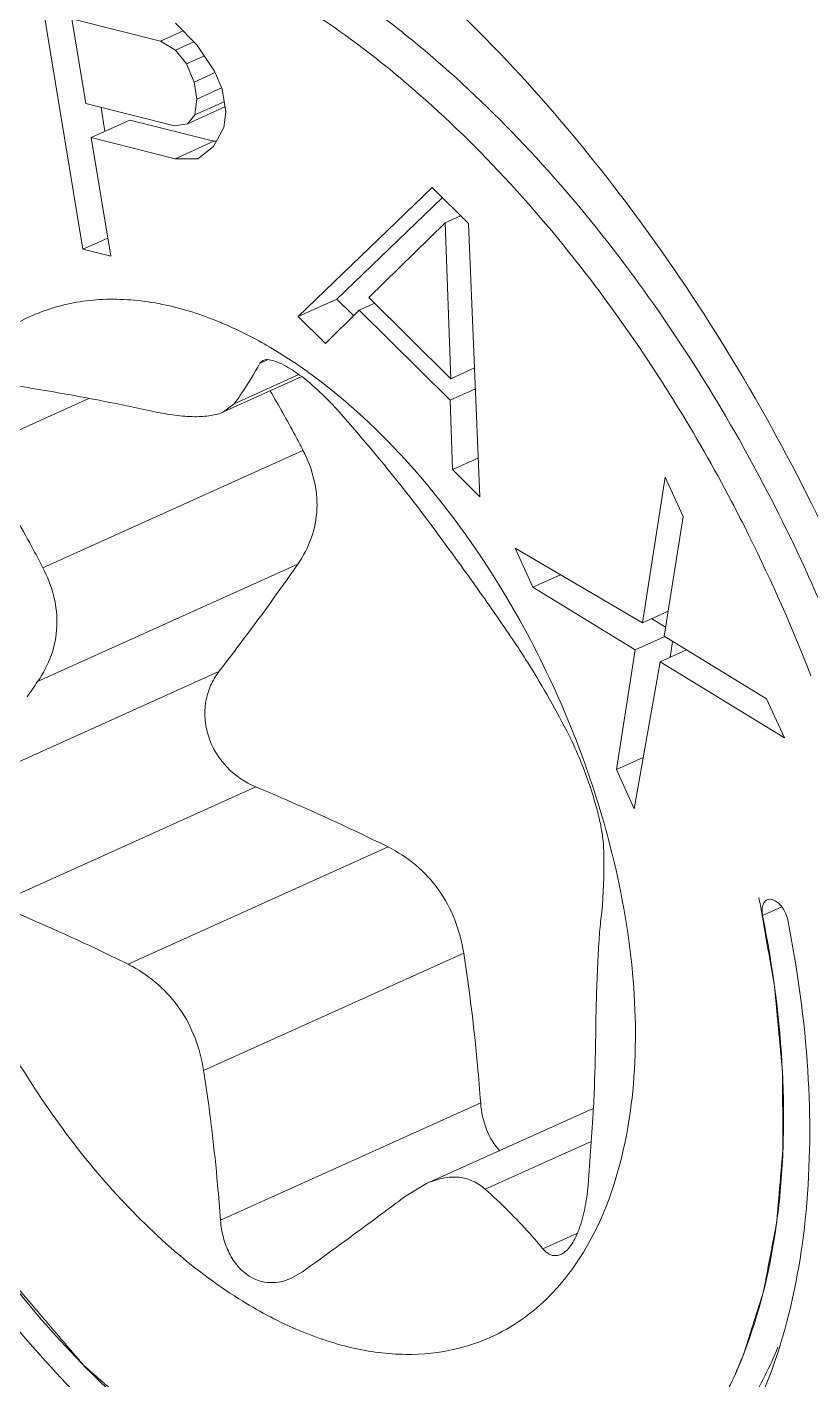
# Model space of a CAD drawing. Header units: millimetres. Extents: x 1177 to 4147, y 93 to 2194.
# Drawn here: x 2562.047 to 2564.155, y 712.89 to 716.526 of the extents above; entities that cross this region are included whole.
import ezdxf

# ---------------------------------------------------------------- set-up
doc = ezdxf.new("R2010")
doc.units = ezdxf.units.MM
doc.header["$LTSCALE"] = 0.1
doc.layers.get('0').update_dxf_attribs({"lineweight": 13})

# ---------------------------------------------------------------- blocks, each defined once
blk = doc.blocks.new('02')
for p, q in [((4429.4116, 614.0237), (4429.2436, 615.0444)), ((4429.2436, 615.0444), (4429.4116, 614.0237)), ((4429.7097, 614.8231), (4429.369, 614.9088)), ((4429.369, 614.9088), (4429.7097, 614.8231)), ((4429.4226, 614.583), (4429.369, 614.9088)), ((4429.369, 614.9088), (4429.4226, 614.583)), ((4429.8495, 614.8087), (4429.7671, 614.8919)), ((4429.7671, 614.8919), (4429.8495, 614.8087)), ((4429.7097, 614.8231), (4429.7965, 614.8622)), ((4429.767, 614.7878), (4429.7097, 614.8231)), ((4429.7097, 614.8231), (4429.767, 614.7878)), ((4429.767, 614.7878), (4429.8383, 614.82)), ((4429.81, 614.7354), (4429.767, 614.7878)), ((4429.767, 614.7878), (4429.81, 614.7354)), ((4429.9176, 614.7083), (4429.8495, 614.8087)), ((4429.8495, 614.8087), (4429.9176, 614.7083)), ((4429.81, 614.7354), (4429.8784, 614.7662)), ((4429.8387, 614.6657), (4429.81, 614.7354)), ((4429.81, 614.7354), (4429.8387, 614.6657)), ((4429.8387, 614.6657), (4429.9202, 614.7025)), ((4429.9463, 614.6387), (4429.9176, 614.7083)), ((4429.9176, 614.7083), (4429.9463, 614.6387)), ((4429.8494, 614.6006), (4429.8387, 614.6657)), ((4429.8387, 614.6657), (4429.8494, 614.6006)), ((4429.8494, 614.6006), (4429.9442, 614.6433)), ((4429.9606, 614.5518), (4429.9463, 614.6387)), ((4429.9463, 614.6387), (4429.9606, 614.5518)), ((4429.7633, 614.4973), (4429.4226, 614.583)), ((4429.4226, 614.583), (4429.7633, 614.4973)), ((4429.8494, 614.6006), (4429.8422, 614.5399)), ((4429.8422, 614.5399), (4429.8494, 614.6006)), ((4429.8422, 614.5399), (4429.9542, 614.5904)), ((4429.4441, 614.4527), (4429.5926, 614.5197)), ((4429.4815, 614.5682), (4429.4966, 614.4764)), ((4429.5926, 614.5197), (4429.9153, 614.4385)), ((4429.8135, 614.5055), (4429.9575, 614.5704)), ((4429.8422, 614.5399), (4429.8135, 614.5055)), ((4429.8135, 614.5055), (4429.8422, 614.5399)), ((4429.9606, 614.5518), (4429.9534, 614.4911)), ((4429.9534, 614.4911), (4429.9606, 614.5518)), ((4429.8135, 614.5055), (4429.7633, 614.4973)), ((4429.7633, 614.4973), (4429.8135, 614.5055)), ((4429.9534, 614.4911), (4429.9139, 614.4178)), ((4429.9139, 614.4178), (4429.9534, 614.4911)), ((4429.7668, 614.3715), (4429.4441, 614.4527)), ((4429.4441, 614.4527), (4429.7668, 614.3715)), ((4429.5191, 613.9967), (4429.4441, 614.4527)), ((4429.4441, 614.4527), (4429.5191, 613.9967)), ((4429.7668, 614.3715), (4429.9153, 614.4385)), ((4429.9139, 614.4178), (4429.8529, 614.3707)), ((4429.8529, 614.3707), (4429.9139, 614.4178)), ((4429.9153, 614.4385), (4429.925, 614.4384)), ((4429.8529, 614.3707), (4429.7668, 614.3715)), ((4429.7668, 614.3715), (4429.8529, 614.3707)), ((4430.7536, 614.2607), (4430.2387, 613.7657)), ((4430.2387, 613.7657), (4430.7536, 614.2607)), ((4430.8932, 614.1223), (4430.7536, 614.2607)), ((4430.7536, 614.2607), (4430.8932, 614.1223)), ((4430.7915, 614.2213), (4430.3872, 613.8327)), ((4430.5108, 613.8382), (4430.8033, 614.1258)), ((4430.5108, 613.8382), (4430.8033, 614.1258)), ((4430.8033, 614.1258), (4430.8626, 614.1526)), ((4430.8033, 614.1258), (4430.8249, 613.5268)), ((4430.8033, 614.1258), (4430.8249, 613.5268)), ((4430.9365, 613.0738), (4430.8932, 614.1223)), ((4430.8932, 614.1223), (4430.9365, 613.0738)), ((4429.4116, 614.0237), (4429.5076, 614.067)), ((4429.5191, 613.9967), (4429.4116, 614.0237)), ((4429.4116, 614.0237), (4429.5191, 613.9967)), ((4430.2387, 613.7657), (4430.3872, 613.8327)), ((4430.3872, 613.8327), (4430.4521, 613.7684)), ((4430.4733, 613.7898), (4430.5327, 613.8165)), ((4430.8249, 613.5268), (4430.5108, 613.8382)), ((4430.8249, 613.5268), (4430.5108, 613.8382)), ((4430.3434, 613.6619), (4430.2387, 613.7657)), ((4430.2387, 613.7657), (4430.3434, 613.6619)), ((4430.4733, 613.7898), (4430.3434, 613.6619)), ((4430.3434, 613.6619), (4430.4733, 613.7898)), ((4430.8223, 613.4438), (4430.4733, 613.7898)), ((4430.4733, 613.7898), (4430.8223, 613.4438)), ((4430.0917, 613.5861), (4430.1192, 613.5985)), ((4430.0917, 613.5861), (4430.1034, 613.5969)), ((4430.2524, 613.5346), (4429.9521, 613.3992)), ((4430.2412, 613.5425), (4429.993, 613.4306)), ((4430.8249, 613.5268), (4430.9161, 613.5679)), ((4430.8223, 613.4438), (4430.9194, 613.4876)), ((4428.9951, 613.253), (4429.4343, 613.451)), ((4429.9521, 613.3992), (4429.993, 613.4306)), ((4430.8318, 613.1776), (4430.8223, 613.4438)), ((4430.8223, 613.4438), (4430.8318, 613.1776)), ((4430.2574, 613.2514), (4429.2582, 612.801)), ((4430.8318, 613.1776), (4430.9304, 613.222)), ((4430.9365, 613.0738), (4430.8318, 613.1776)), ((4430.8318, 613.1776), (4430.9365, 613.0738)), ((4431.6487, 613.1482), (4431.561, 612.5899)), ((4431.561, 612.5899), (4431.6487, 613.1482)), ((4431.7174, 612.9982), (4431.6487, 613.1482)), ((4431.6487, 613.1482), (4431.7174, 612.9982)), ((4431.7174, 612.9982), (4431.6445, 612.538)), ((4431.6445, 612.538), (4431.7174, 612.9982)), ((4431.561, 612.5899), (4431.0718, 612.8758)), ((4431.0718, 612.8758), (4431.561, 612.5899)), ((4431.1405, 612.7258), (4431.0718, 612.8758)), ((4431.0718, 612.8758), (4431.1405, 612.7258)), ((4430.2373, 612.8143), (4429.2381, 612.3638)), ((4431.1405, 612.7258), (4431.2466, 612.7736)), ((4431.534, 612.4859), (4431.1405, 612.7258)), ((4431.1405, 612.7258), (4431.534, 612.4859)), ((4431.561, 612.5899), (4431.6597, 612.6344)), ((4431.596, 612.6056), (4431.6499, 612.5727)), ((4431.534, 612.4859), (4431.6453, 612.5361)), ((4432.038, 612.2981), (4431.6445, 612.538)), ((4431.6445, 612.538), (4432.038, 612.2981)), ((4431.677, 612.5182), (4431.6673, 612.4568)), ((4431.534, 612.4859), (4431.4611, 612.0257)), ((4431.4611, 612.0257), (4431.534, 612.4859)), ((4431.6297, 612.4398), (4431.7308, 612.4854)), ((4428.9354, 611.9518), (4429.9345, 612.4022)), ((4431.6297, 612.4398), (4431.5298, 611.8757)), ((4431.5298, 611.8757), (4431.6297, 612.4398)), ((4432.1067, 612.1481), (4431.6297, 612.4398)), ((4431.6297, 612.4398), (4432.1067, 612.1481)), ((4432.1067, 612.1481), (4432.038, 612.2981)), ((4432.038, 612.2981), (4432.1067, 612.1481)), ((4431.4611, 612.0257), (4431.5646, 612.0724)), ((4431.5298, 611.8757), (4431.4611, 612.0257)), ((4431.4611, 612.0257), (4431.5298, 611.8757)), ((4429.0771, 611.5087), (4430.0762, 611.9591)), ((4430.5844, 611.7286), (4429.5853, 611.2781)), ((4432.0116, 611.5195), (4432.0085, 611.5341)), ((4432.0228, 611.4655), (4432.0966, 611.4988)), ((4430.8746, 611.321), (4429.8754, 610.8706)), ((4429.9407, 610.2957), (4430.9399, 610.7461)), ((4431.3721, 610.7247), (4430.7322, 610.4362)), ((4431.3647, 610.5982), (4430.9573, 610.4145)), ((4430.7322, 610.4362), (4430.6471, 610.3849)), ((4431.179, 610.1857), (4431.3099, 610.2447)), ((4430.2556, 610.0975), (4430.2134, 610.0728))]:
    blk.add_line(p, q)
for centre, radius, start, end in [((4429.2377, 612.1259), 1.7643, 57.8003, 59.7026), ((4429.1863, 612.0438), 1.8611, 56.0538, 57.8081), ((4429.1256, 611.9532), 1.9702, 54.2502, 56.0618), ((4428.8775, 611.6345), 2.3742, 48.8245, 48.9963), ((4426.1898, 610.0458), 6.4579, 21.24944, 26.47417), ((4427.8641, 610.8006), 3.6935, 21.9874, 28.606), ((4423.0095, 616.6839), 7.5801, 324.71857, 325.25559), ((4427.8773, 610.8056), 3.6793, 21.8773, 21.993), ((4429.3344, 610.7765), 0.5609, 61.4482, 63.4337), ((4424.6355, 610.0337), 5.3064, 8.7186, 9.0747), ((4422.0961, 611.2206), 9.2898, 355.12156, 356.94036), ((4412.4534, 634.8274), 30.4711, 305.74876, 306.03681)]:
    blk.add_arc(centre, radius, start, end)
for points, knots in [([(4627.348, 522.7439), (4597.3634, 531.2992), (4553.5502, 545.6897), (4497.6415, 568.4874), (4458.7104, 586.6493), (4422.2806, 606.0677), (4388.5102, 626.6594), (4357.5509, 648.3335), (4338.4161, 663.815), (4329.3922, 671.7218)], [0, 0, 0, 0, 0.278685, 0.411475, 0.539478, 0.662459, 0.780251, 0.892768, 1, 1, 1, 1]), ([(4626.9056, 521.4284), (4597.0523, 529.9448), (4553.4242, 544.2615), (4497.7322, 566.9228), (4458.929, 584.9731), (4422.5973, 604.2691), (4388.8922, 624.7285), (4357.9639, 646.2626), (4338.8288, 661.6414), (4329.7976, 669.4959)], [0, 0, 0, 0, 0.278468, 0.411196, 0.539177, 0.662176, 0.780023, 0.892638, 1, 1, 1, 1]), ([(4628.5178, 518.3717), (4598.3373, 526.935), (4554.2352, 541.3527), (4497.9553, 564.2197), (4458.7663, 582.4479), (4422.0987, 601.9453), (4388.114, 622.6276), (4356.965, 644.4022), (4337.7171, 659.9601), (4328.6413, 667.9068)], [0, 0, 0, 0, 0.278732, 0.411552, 0.539576, 0.662563, 0.780343, 0.892822, 1, 1, 1, 1]), ([(4328.2018, 667.332), (4337.2997, 659.3158), (4356.6013, 643.6263), (4387.8522, 621.6774), (4421.9555, 600.8436), (4458.7552, 581.2147), (4498.0909, 562.8739), (4554.5901, 539.8763), (4598.873, 525.3893), (4629.1795, 516.7902)], [0, 0, 0, 0, 0.107262, 0.219794, 0.337581, 0.460553, 0.588547, 0.721328, 1, 1, 1, 1]), ([(4426.9289, 613.4124), (4426.9289, 613.8265), (4427.0216, 614.5868), (4427.4619, 615.4252), (4427.9897, 615.8156), (4428.5968, 616.0232), (4429.1007, 615.9629), (4429.4127, 615.8613)], [0, 0, 0, 0, 0.298329, 0.544161, 0.654456, 0.763628, 1, 1, 1, 1]), ([(4430.1448, 615.0252), (4429.993, 615.1133), (4429.6894, 615.2562), (4429.287, 615.3422), (4428.984, 615.3403), (4428.7716, 615.306), (4428.5714, 615.239), (4428.3853, 615.14), (4428.2154, 615.0099), (4428.0081, 614.7926), (4427.8448, 614.5203), (4427.7259, 614.2126), (4427.6302, 613.8582), (4427.5965, 613.5765), (4427.5877, 613.384)], [0, 0, 0, 0, 0.136867, 0.259692, 0.316994, 0.372368, 0.426681, 0.480891, 0.535965, 0.592794, 0.714294, 0.780189, 0.849777, 1, 1, 1, 1]), ([(4430.6303, 614.6819), (4430.5909, 614.7149), (4430.4363, 614.8392), (4430.2719, 614.9514), (4430.1448, 615.0252)], [0, 0, 0, 0, 0.259168, 1, 1, 1, 1]), ([(4430.7186, 614.7922), (4430.6924, 614.8141), (4430.5888, 614.8987), (4430.4809, 614.9779), (4430.3983, 615.0333)], [0, 0, 0, 0, 0.255697, 1, 1, 1, 1]), ([(4430.8448, 614.9454), (4431.1475, 614.6541), (4431.7047, 613.9832), (4432.3548, 612.8365), (4432.7928, 611.5925), (4432.9363, 610.7307), (4432.9571, 610.3102)], [0, 0, 0, 0, 0.242419, 0.499614, 0.756996, 1, 1, 1, 1]), ([(4431.4701, 613.9963), (4431.3562, 614.1456), (4431.1202, 614.4255), (4430.8549, 614.6782), (4430.7186, 614.7922)], [0, 0, 0, 0, 0.513876, 1, 1, 1, 1]), ([(4431.3625, 613.9062), (4431.2515, 614.0517), (4431.0216, 614.3245), (4430.763, 614.5708), (4430.6303, 614.6819)], [0, 0, 0, 0, 0.513879, 1, 1, 1, 1]), ([(4432.7426, 610.2196), (4432.7496, 610.3728), (4432.746, 610.6884), (4432.6927, 611.1692), (4432.5924, 611.6626), (4432.447, 612.1591), (4432.2591, 612.6498), (4431.959, 613.279), (4431.6792, 613.7222), (4431.4701, 613.9963)], [0, 0, 0, 0, 0.113352, 0.232802, 0.35715, 0.485022, 0.614876, 0.745104, 1, 1, 1, 1]), ([(4428.1377, 613.9095), (4428.0928, 613.7902), (4428.0233, 613.5311), (4427.9786, 613.1155), (4427.9893, 612.6661), (4428.0552, 612.1945), (4428.1745, 611.7128), (4428.344, 611.2336), (4428.5593, 610.7693), (4428.8148, 610.3322), (4429.1038, 609.9336), (4429.4188, 609.5839), (4429.7518, 609.2923), (4430.0944, 609.0661), (4430.4385, 608.9116), (4430.7757, 608.8335), (4431.0481, 608.8357), (4431.2493, 608.8792), (4431.3437, 608.914), (4431.3891, 608.9344)], [0, 0, 0, 0, 0.055361, 0.115793, 0.180938, 0.250063, 0.322163, 0.396053, 0.470451, 0.544042, 0.615561, 0.683856, 0.747976, 0.807263, 0.861466, 0.910877, 0.956464, 0.978372, 1, 1, 1, 1]), ([(4431.6861, 613.4356), (4431.6607, 613.4765), (4431.5585, 613.6372), (4431.4488, 613.7931), (4431.3625, 613.9062)], [0, 0, 0, 0, 0.252866, 1, 1, 1, 1]), ([(4428.2309, 613.8094), (4428.1881, 613.6957), (4428.1219, 613.449), (4428.0793, 613.0532), (4428.0896, 612.6252), (4428.1524, 612.176), (4428.2659, 611.7172), (4428.4274, 611.2608), (4428.6324, 610.8187), (4428.8758, 610.4024), (4429.151, 610.0228), (4429.451, 609.6898), (4429.7681, 609.412), (4430.0944, 609.1966), (4430.4221, 609.0494), (4430.7432, 608.975), (4431.0027, 608.9771), (4431.1943, 609.0186), (4431.2843, 609.0517), (4431.3275, 609.0712)], [0, 0, 0, 0, 0.055361, 0.115793, 0.180938, 0.250063, 0.322163, 0.396053, 0.470451, 0.544042, 0.615561, 0.683856, 0.747976, 0.807263, 0.861466, 0.910877, 0.956464, 0.978372, 1, 1, 1, 1]), ([(4429.1017, 613.705), (4429.1562, 613.742), (4429.277, 613.8019), (4429.4798, 613.8395), (4429.6967, 613.8244), (4429.8402, 613.7823), (4429.9123, 613.7542)], [0, 0, 0, 0, 0.234048, 0.472298, 0.725122, 1, 1, 1, 1]), ([(4428.2166, 613.7702), (4428.2097, 613.7409), (4428.1992, 613.697), (4428.1853, 613.6385), (4428.1749, 613.5946), (4428.1644, 613.5507), (4428.154, 613.5068), (4428.1436, 613.4629), (4428.1349, 613.4263), (4428.1279, 613.397), (4428.1235, 613.3787), (4428.1205, 613.3659), (4428.1188, 613.3586), (4428.1175, 613.3531), (4428.1162, 613.3476), (4428.1152, 613.3435), (4428.1145, 613.3408), (4428.1142, 613.3396), (4428.114, 613.3387), (4428.1138, 613.338), (4428.1138, 613.3372), (4428.1137, 613.3362), (4428.1137, 613.3349), (4428.1136, 613.3328), (4428.1134, 613.3301), (4428.1132, 613.3269), (4428.113, 613.3227), (4428.1126, 613.3153), (4428.112, 613.3047), (4428.1113, 613.292), (4428.1107, 613.2793), (4428.11, 613.2667), (4428.1091, 613.2497), (4428.1079, 613.2286), (4428.1065, 613.2032), (4428.1047, 613.1694), (4428.1024, 613.1271), (4428.0996, 613.0763), (4428.0969, 613.0255), (4428.0946, 612.9832), (4428.0927, 612.9494), (4428.0914, 612.924), (4428.0902, 612.9028), (4428.0893, 612.8859), (4428.0886, 612.8732), (4428.088, 612.8627), (4428.0876, 612.8542), (4428.0873, 612.8489), (4428.087, 612.8447), (4428.0869, 612.842), (4428.0868, 612.8402), (4428.0867, 612.8391), (4428.0867, 612.8381), (4428.0868, 612.8366), (4428.087, 612.8344), (4428.0873, 612.8315), (4428.0878, 612.8269), (4428.0883, 612.8212), (4428.089, 612.8143), (4428.0899, 612.8052), (4428.091, 612.7938), (4428.0923, 612.78), (4428.094, 612.7617), (4428.0962, 612.7389), (4428.0989, 612.7114), (4428.1015, 612.684), (4428.1051, 612.6474), (4428.1095, 612.6016), (4428.1148, 612.5467), (4428.12, 612.4918), (4428.1253, 612.4369), (4428.1293, 612.3957), (4428.1319, 612.3683), (4428.1333, 612.3546), (4428.1346, 612.3408), (4428.1357, 612.3294), (4428.1366, 612.3202), (4428.1372, 612.3134), (4428.1378, 612.3077), (4428.1382, 612.3031), (4428.1385, 612.3002), (4428.1387, 612.298), (4428.1391, 612.2962), (4428.1395, 612.2944), (4428.1403, 612.2908), (4428.1415, 612.2855), (4428.1432, 612.2784), (4428.1454, 612.2689), (4428.1481, 612.2571), (4428.1525, 612.2381), (4428.1579, 612.2144), (4428.1645, 612.186), (4428.1711, 612.1576), (4428.1776, 612.1291), (4428.1864, 612.0912), (4428.1973, 612.0438), (4428.2105, 611.987), (4428.2214, 611.9396), (4428.2301, 611.9017), (4428.2367, 611.8732), (4428.2433, 611.8448), (4428.2498, 611.8164), (4428.2553, 611.7927), (4428.2597, 611.7737), (4428.2624, 611.7619), (4428.2643, 611.7536), (4428.2654, 611.7488), (4428.2662, 611.7453), (4428.2669, 611.7423), (4428.2675, 611.7399), (4428.268, 611.7376), (4428.2691, 611.7346), (4428.2708, 611.7299), (4428.2729, 611.724), (4428.2763, 611.7146), (4428.2806, 611.7028), (4428.2857, 611.6886), (4428.2925, 611.6698), (4428.301, 611.6462), (4428.3113, 611.6179), (4428.3249, 611.5802), (4428.3419, 611.533), (4428.3624, 611.4764), (4428.3828, 611.4198), (4428.3999, 611.3727), (4428.4135, 611.3349), (4428.4237, 611.3066), (4428.4339, 611.2783), (4428.4425, 611.2547), (4428.4493, 611.2359), (4428.4544, 611.2217), (4428.4586, 611.2099), (4428.462, 611.2005), (4428.4646, 611.1934), (4428.4667, 611.1875), (4428.4682, 611.1834), (4428.469, 611.1814), (4428.4694, 611.1802), (4428.47, 611.1791), (4428.4707, 611.1776), (4428.4718, 611.1754), (4428.4738, 611.1715), (4428.4766, 611.1658), (4428.48, 611.1591), (4428.4844, 611.15), (4428.4923, 611.1343), (4428.5035, 611.1117), (4428.5215, 611.0757), (4428.544, 611.0306), (4428.5709, 610.9765), (4428.5979, 610.9224), (4428.6249, 610.8683), (4428.6473, 610.8233), (4428.6653, 610.7872), (4428.6788, 610.7602), (4428.6923, 610.7331), (4428.7035, 610.7106), (4428.7125, 610.6926), (4428.7181, 610.6813), (4428.7226, 610.6723), (4428.726, 610.6655), (4428.7288, 610.6599), (4428.731, 610.6554), (4428.7324, 610.6526), (4428.7335, 610.6503), (4428.7346, 610.648), (4428.7363, 610.6455), (4428.7384, 610.6424), (4428.7411, 610.6382), (4428.7444, 610.6331), (4428.7498, 610.6249), (4428.7566, 610.6146), (4428.7674, 610.5981), (4428.7809, 610.5775), (4428.7971, 610.5528), (4428.8133, 610.528), (4428.8349, 610.4951), (4428.8619, 610.4539), (4428.8943, 610.4044), (4428.9267, 610.355), (4428.9537, 610.3138), (4428.9753, 610.2808), (4428.9915, 610.2561), (4429.0077, 610.2314), (4429.0213, 610.2108), (4429.0321, 610.1943), (4429.0388, 610.184), (4429.0442, 610.1757), (4429.0476, 610.1706), (4429.0503, 610.1665), (4429.052, 610.1639), (4429.0532, 610.1621), (4429.0538, 610.161), (4429.0546, 610.1602), (4429.0555, 610.159), (4429.0571, 610.1573), (4429.059, 610.155), (4429.062, 610.1515), (4429.0658, 610.147), (4429.0704, 610.1416), (4429.0765, 610.1345), (4429.0841, 610.1256), (4429.0933, 610.1148), (4429.1024, 610.1041), (4429.1146, 610.0899), (4429.1298, 610.072), (4429.1481, 610.0506), (4429.1725, 610.022), (4429.203, 609.9863), (4429.2396, 609.9434), (4429.2762, 609.9006), (4429.3127, 609.8577), (4429.3432, 609.822), (4429.3646, 609.797), (4429.3768, 609.7827), (4429.3859, 609.772), (4429.3935, 609.7631), (4429.3996, 609.756), (4429.4034, 609.7515), (4429.4065, 609.7479), (4429.4088, 609.7452), (4429.4107, 609.743), (4429.4122, 609.7412), (4429.4131, 609.7401), (4429.4139, 609.7392), (4429.4147, 609.7385), (4429.4161, 609.7372), (4429.419, 609.7347), (4429.4231, 609.7311), (4429.428, 609.7268), (4429.4346, 609.721), (4429.4428, 609.7138), (4429.4526, 609.7052), (4429.4657, 609.6936), (4429.4821, 609.6792), (4429.5017, 609.662), (4429.5214, 609.6447), (4429.5476, 609.6216), (4429.5803, 609.5928), (4429.6196, 609.5582), (4429.6589, 609.5237), (4429.6917, 609.4949), (4429.7179, 609.4718), (4429.7343, 609.4574), (4429.7474, 609.4459), (4429.7572, 609.4373), (4429.767, 609.4286), (4429.7752, 609.4214), (4429.7818, 609.4157), (4429.7867, 609.4113), (4429.7916, 609.407), (4429.7957, 609.4034), (4429.799, 609.4006), (4429.801, 609.3987), (4429.8027, 609.3977), (4429.8044, 609.3966), (4429.8065, 609.3954), (4429.809, 609.3938), (4429.8124, 609.3917), (4429.8183, 609.3881), (4429.8267, 609.3829), (4429.8402, 609.3746), (4429.8571, 609.3642), (4429.8773, 609.3517), (4429.8976, 609.3393), (4429.9178, 609.3268), (4429.9448, 609.3102), (4429.9786, 609.2894), (4430.019, 609.2645), (4430.0528, 609.2437), (4430.0798, 609.2271), (4430.1, 609.2147), (4430.1202, 609.2022), (4430.1371, 609.1918), (4430.1506, 609.1835), (4430.1607, 609.1773), (4430.1708, 609.1711), (4430.1793, 609.1659), (4430.186, 609.1617), (4430.1902, 609.1591), (4430.1936, 609.157), (4430.1957, 609.1557), (4430.1974, 609.1547), (4430.1987, 609.1539), (4430.1997, 609.1533), (4430.2006, 609.153), (4430.2014, 609.1527), (4430.2024, 609.1523), (4430.2041, 609.1517), (4430.207, 609.1507), (4430.2112, 609.1492), (4430.2162, 609.1474), (4430.2229, 609.145), (4430.2312, 609.1421), (4430.2413, 609.1385), (4430.2513, 609.1349), (4430.2646, 609.1302), (4430.2813, 609.1242), (4430.308, 609.1147), (4430.3414, 609.1028), (4430.3815, 609.0885), (4430.4215, 609.0742), (4430.4549, 609.0623), (4430.4816, 609.0527), (4430.5017, 609.0456), (4430.5217, 609.0385), (4430.5384, 609.0325), (4430.5517, 609.0277), (4430.5617, 609.0242), (4430.5701, 609.0212), (4430.5768, 609.0188), (4430.5818, 609.017), (4430.5859, 609.0155), (4430.5893, 609.0143), (4430.5914, 609.0136), (4430.593, 609.013), (4430.5941, 609.0126), (4430.5949, 609.0126), (4430.5957, 609.0125), (4430.5971, 609.0124), (4430.599, 609.0122), (4430.6022, 609.012), (4430.6062, 609.0116), (4430.6125, 609.0111), (4430.6205, 609.0105), (4430.63, 609.0097), (4430.6427, 609.0087), (4430.6585, 609.0074), (4430.6775, 609.0058), (4430.7029, 609.0038), (4430.7346, 609.0012), (4430.7727, 608.9981), (4430.8107, 608.995), (4430.8425, 608.9924), (4430.8678, 608.9904), (4430.8869, 608.9888), (4430.9027, 608.9875), (4430.9154, 608.9865), (4430.9249, 608.9857), (4430.9344, 608.9849), (4430.944, 608.9842), (4430.9519, 608.9835), (4430.9574, 608.9831), (4430.9606, 608.9828), (4430.963, 608.9826), (4430.965, 608.9825), (4430.9666, 608.9823), (4430.9675, 608.9823), (4430.9683, 608.9822), (4430.9689, 608.9821), (4430.9695, 608.9823), (4430.9702, 608.9825), (4430.9711, 608.9827), (4430.9733, 608.9832), (4430.9766, 608.984), (4430.981, 608.9851), (4430.9854, 608.9861), (4430.9912, 608.9875), (4431.0014, 608.99), (4431.016, 608.9935), (4431.0335, 608.9977), (4431.0511, 609.0019), (4431.0744, 609.0075), (4431.1036, 609.0146), (4431.1386, 609.023), (4431.1737, 609.0314), (4431.2087, 609.0399), (4431.2554, 609.0511), (4431.2905, 609.0595), (4431.3138, 609.0651)], [0, 0, 0, 0, 0.015625, 0.023438, 0.03125, 0.039062, 0.046875, 0.054688, 0.0625, 0.066406, 0.070312, 0.072266, 0.073242, 0.074219, 0.075195, 0.076172, 0.076416, 0.07666, 0.076782, 0.076904, 0.077026, 0.077148, 0.077393, 0.077637, 0.078125, 0.078613, 0.079102, 0.080078, 0.082031, 0.083984, 0.085938, 0.087891, 0.089844, 0.09375, 0.097656, 0.101562, 0.109375, 0.117188, 0.125, 0.132812, 0.136719, 0.140625, 0.144531, 0.146484, 0.148438, 0.150391, 0.151367, 0.152344, 0.152832, 0.15332, 0.153564, 0.153687, 0.153809, 0.154053, 0.154297, 0.154785, 0.155273, 0.15625, 0.157227, 0.158203, 0.160156, 0.162109, 0.164062, 0.167969, 0.171875, 0.175781, 0.179688, 0.1875, 0.195312, 0.203125, 0.210938, 0.21875, 0.220703, 0.222656, 0.224609, 0.226562, 0.227539, 0.228516, 0.229492, 0.22998, 0.230469, 0.230713, 0.230957, 0.231201, 0.231445, 0.232422, 0.233398, 0.234375, 0.236328, 0.238281, 0.242188, 0.246094, 0.25, 0.253906, 0.257812, 0.265625, 0.273438, 0.28125, 0.285156, 0.289062, 0.292969, 0.296875, 0.300781, 0.302734, 0.304688, 0.305664, 0.306152, 0.306641, 0.307129, 0.307373, 0.307617, 0.308105, 0.308594, 0.30957, 0.310547, 0.3125, 0.314453, 0.316406, 0.320312, 0.324219, 0.328125, 0.335938, 0.34375, 0.351562, 0.359375, 0.363281, 0.367188, 0.371094, 0.375, 0.376953, 0.378906, 0.380859, 0.381836, 0.382812, 0.383789, 0.384277, 0.384521, 0.384644, 0.384766, 0.38501, 0.385254, 0.385742, 0.386719, 0.387695, 0.388672, 0.390625, 0.394531, 0.398438, 0.40625, 0.414062, 0.421875, 0.429688, 0.4375, 0.441406, 0.445312, 0.449219, 0.453125, 0.455078, 0.457031, 0.458008, 0.458984, 0.459961, 0.460449, 0.460938, 0.461182, 0.461426, 0.461914, 0.462402, 0.462891, 0.463867, 0.464844, 0.466797, 0.46875, 0.472656, 0.476562, 0.480469, 0.484375, 0.492188, 0.5, 0.507812, 0.515625, 0.519531, 0.523438, 0.527344, 0.53125, 0.533203, 0.535156, 0.536133, 0.537109, 0.537598, 0.538086, 0.53833, 0.538452, 0.538574, 0.538818, 0.539062, 0.539551, 0.540039, 0.541016, 0.541992, 0.542969, 0.544922, 0.546875, 0.548828, 0.550781, 0.554688, 0.558594, 0.5625, 0.570312, 0.578125, 0.585938, 0.59375, 0.601562, 0.605469, 0.607422, 0.609375, 0.611328, 0.612305, 0.613281, 0.61377, 0.614258, 0.614746, 0.61499, 0.615234, 0.615356, 0.615479, 0.615723, 0.616211, 0.617188, 0.618164, 0.619141, 0.621094, 0.623047, 0.625, 0.628906, 0.632812, 0.636719, 0.640625, 0.648438, 0.65625, 0.664062, 0.671875, 0.675781, 0.679688, 0.681641, 0.683594, 0.685547, 0.6875, 0.688477, 0.689453, 0.69043, 0.691406, 0.691895, 0.692383, 0.692627, 0.692871, 0.693359, 0.693848, 0.694336, 0.695312, 0.697266, 0.699219, 0.703125, 0.707031, 0.710938, 0.714844, 0.71875, 0.726562, 0.734375, 0.742188, 0.746094, 0.75, 0.753906, 0.757812, 0.759766, 0.761719, 0.763672, 0.765625, 0.766602, 0.767578, 0.768066, 0.768555, 0.768799, 0.769043, 0.769287, 0.769409, 0.769531, 0.769775, 0.77002, 0.770508, 0.771484, 0.772461, 0.773438, 0.775391, 0.777344, 0.779297, 0.78125, 0.785156, 0.789062, 0.796875, 0.804688, 0.8125, 0.820312, 0.824219, 0.828125, 0.832031, 0.835938, 0.837891, 0.839844, 0.841797, 0.842773, 0.84375, 0.844727, 0.845215, 0.845703, 0.845947, 0.846191, 0.846313, 0.846436, 0.84668, 0.847168, 0.847656, 0.848633, 0.849609, 0.851562, 0.853516, 0.855469, 0.859375, 0.863281, 0.867188, 0.875, 0.882812, 0.890625, 0.898438, 0.902344, 0.90625, 0.910156, 0.912109, 0.914062, 0.916016, 0.917969, 0.919922, 0.920898, 0.921387, 0.921875, 0.922363, 0.922607, 0.922852, 0.922974, 0.923096, 0.923218, 0.92334, 0.923584, 0.923828, 0.924805, 0.925781, 0.926758, 0.927734, 0.929688, 0.933594, 0.9375, 0.941406, 0.945312, 0.953125, 0.960938, 0.96875, 0.976562, 0.984375, 1, 1, 1, 1]), ([(4429.9123, 613.7542), (4429.9303, 613.7472), (4430.0042, 613.7165), (4430.0754, 613.6798), (4430.1277, 613.6492)], [0, 0, 0, 0, 0.242283, 1, 1, 1, 1]), ([(4429.993, 613.4306), (4430.0031, 613.4442), (4430.0387, 613.4943), (4430.0707, 613.5469), (4430.0917, 613.5861)], [0, 0, 0, 0, 0.27583, 1, 1, 1, 1]), ([(4430.1034, 613.5969), (4430.109, 613.5994), (4430.1238, 613.6011), (4430.1485, 613.5956), (4430.1785, 613.5831), (4430.1995, 613.571), (4430.2107, 613.5639)], [0, 0, 0, 0, 0.157616, 0.372273, 0.653814, 1, 1, 1, 1]), ([(4430.2107, 613.5639), (4430.2141, 613.5618), (4430.2283, 613.5526), (4430.2421, 613.5427), (4430.2523, 613.535)], [0, 0, 0, 0, 0.23717, 1, 1, 1, 1]), ([(4430.2523, 613.535), (4430.2802, 613.5138), (4430.3339, 613.4668), (4430.3829, 613.4151), (4430.4067, 613.3879)], [0, 0, 0, 0, 0.492019, 1, 1, 1, 1]), ([(4430.2767, 613.5521), (4430.2901, 613.5425), (4430.3444, 613.5024), (4430.3968, 613.4597), (4430.4352, 613.4263)], [0, 0, 0, 0, 0.245059, 1, 1, 1, 1]), ([(4429.1684, 613.4979), (4429.2121, 613.4907), (4429.3841, 613.4617), (4429.5556, 613.4291), (4429.6827, 613.401)], [0, 0, 0, 0, 0.253743, 1, 1, 1, 1]), ([(4430.2574, 613.2514), (4430.2474, 613.2709), (4430.2069, 613.348), (4430.1643, 613.4239), (4430.1314, 613.4801)], [0, 0, 0, 0, 0.251375, 1, 1, 1, 1]), ([(4431.9705, 612.9247), (4431.9486, 612.9686), (4431.8597, 613.1421), (4431.7629, 613.3115), (4431.6861, 613.4356)], [0, 0, 0, 0, 0.251324, 1, 1, 1, 1]), ([(4432.7806, 608.8464), (4432.6722, 608.5199), (4432.4281, 608.0553), (4431.8977, 607.6611), (4431.2867, 607.4486), (4430.369, 607.555), (4429.324, 608.1844), (4428.3671, 609.1984), (4427.5834, 610.4921), (4427.0736, 611.9276), (4426.9289, 612.9294), (4426.9289, 613.4124)], [0, 0, 0, 0, 0.102243, 0.148194, 0.193627, 0.291595, 0.410182, 0.549785, 0.702392, 0.856462, 1, 1, 1, 1]), ([(4431.7511, 608.3298), (4431.6496, 608.284), (4431.4309, 608.2165), (4431.0812, 608.1952), (4430.7169, 608.2511), (4430.3457, 608.3807), (4429.9741, 608.5796), (4429.6084, 608.8431), (4429.2547, 609.1657), (4428.9195, 609.5413), (4428.6091, 609.9622), (4428.3295, 610.4203), (4428.0861, 610.9064), (4427.8838, 611.411), (4427.7266, 611.9239), (4427.6177, 612.4351), (4427.5593, 612.9346), (4427.5547, 613.2628), (4427.5621, 613.4221)], [0, 0, 0, 0, 0.044639, 0.090673, 0.139311, 0.191431, 0.247518, 0.307676, 0.371686, 0.439065, 0.509131, 0.581062, 0.653943, 0.726815, 0.798719, 0.86874, 0.936062, 1, 1, 1, 1]), ([(4427.5877, 613.384), (4427.5784, 613.181), (4427.5917, 612.7596), (4427.6948, 612.1201), (4427.8782, 611.47), (4428.1357, 610.8313), (4428.4588, 610.2252), (4428.8366, 609.6719), (4429.2566, 609.1899), (4429.7052, 608.7951), (4430.1683, 608.5006), (4430.6316, 608.3166), (4431.0153, 608.2616), (4431.3016, 608.2836), (4431.502, 608.3304), (4431.6902, 608.4075), (4431.8645, 608.5142), (4432.0232, 608.6495), (4432.2163, 608.8708), (4432.4102, 609.2181), (4432.5023, 609.5291), (4432.5365, 609.695)], [0, 0, 0, 0, 0.068308, 0.141193, 0.217262, 0.294867, 0.372259, 0.447701, 0.519595, 0.586622, 0.647896, 0.703168, 0.753053, 0.776523, 0.799366, 0.821938, 0.844618, 0.867777, 0.891745, 0.943042, 1, 1, 1, 1]), ([(4429.6827, 613.401), (4429.7103, 613.3949), (4429.7626, 613.3854), (4429.8366, 613.3794), (4429.8995, 613.3827), (4429.9367, 613.3922), (4429.9521, 613.3992)], [0, 0, 0, 0, 0.309814, 0.58409, 0.814644, 1, 1, 1, 1]), ([(4430.4067, 613.3879), (4430.4377, 613.3523), (4430.5615, 613.2083), (4430.6803, 613.0599), (4430.7646, 612.9449)], [0, 0, 0, 0, 0.248879, 1, 1, 1, 1]), ([(4430.4406, 613.4216), (4430.572, 613.3067), (4430.819, 613.0386), (4431.017, 612.7335), (4431.1067, 612.569)], [0, 0, 0, 0, 0.482309, 1, 1, 1, 1]), ([(4430.3109, 613.0255), (4430.3126, 613.0638), (4430.3043, 613.1426), (4430.2755, 613.2161), (4430.2574, 613.2514)], [0, 0, 0, 0, 0.490678, 1, 1, 1, 1]), ([(4429.2582, 612.801), (4429.2444, 612.8279), (4429.1883, 612.9341), (4429.128, 613.0381), (4429.0813, 613.1149)], [0, 0, 0, 0, 0.251847, 1, 1, 1, 1]), ([(4430.2373, 612.8143), (4430.2588, 612.8453), (4430.2943, 612.9128), (4430.3092, 612.988), (4430.3109, 613.0255)], [0, 0, 0, 0, 0.500926, 1, 1, 1, 1]), ([(4430.7646, 612.9449), (4430.8173, 612.8731), (4430.9162, 612.7388), (4431.0109, 612.6015), (4431.0548, 612.5374)], [0, 0, 0, 0, 0.533793, 1, 1, 1, 1]), ([(4429.9345, 612.4022), (4429.9609, 612.4366), (4430.0641, 612.5723), (4430.1649, 612.7098), (4430.2373, 612.8143)], [0, 0, 0, 0, 0.25433, 1, 1, 1, 1]), ([(4429.2381, 612.3638), (4429.2596, 612.3948), (4429.2952, 612.4625), (4429.3175, 612.5756), (4429.3051, 612.6922), (4429.2764, 612.7657), (4429.2582, 612.801)], [0, 0, 0, 0, 0.246012, 0.491149, 0.740847, 1, 1, 1, 1]), ([(4430.0114, 609.9934), (4429.9187, 610.0517), (4429.7364, 610.1905), (4429.4874, 610.4431), (4429.2586, 610.741), (4429.0577, 611.0743), (4428.8914, 611.432), (4428.7651, 611.8021), (4428.6831, 612.1724), (4428.6589, 612.4194), (4428.6557, 612.5397)], [0, 0, 0, 0, 0.110034, 0.22921, 0.355601, 0.486688, 0.619604, 0.751354, 0.879025, 1, 1, 1, 1]), ([(4431.0548, 612.5374), (4431.075, 612.5078), (4431.1522, 612.3902), (4431.2216, 612.2677), (4431.2703, 612.1749)], [0, 0, 0, 0, 0.25484, 1, 1, 1, 1]), ([(4430.0762, 611.9591), (4430.0345, 611.9766), (4429.9568, 612.0299), (4429.8961, 612.131), (4429.8785, 612.2206), (4429.8815, 612.2871), (4429.9001, 612.3491), (4429.9219, 612.3857), (4429.9345, 612.4022)], [0, 0, 0, 0, 0.254416, 0.512606, 0.639766, 0.763222, 0.883062, 1, 1, 1, 1]), ([(4431.2703, 612.1749), (4431.2883, 612.1405), (4431.3235, 612.0635), (4431.3603, 611.9632), (4431.3854, 611.8789), (4431.3994, 611.8218), (4431.4083, 611.7735), (4431.4115, 611.7444), (4431.412, 611.7318)], [0, 0, 0, 0, 0.24868, 0.542241, 0.684825, 0.812614, 0.918986, 1, 1, 1, 1]), ([(4431.2917, 612.1766), (4431.3062, 612.1404), (4431.3615, 611.996), (4431.4077, 611.8481), (4431.4365, 611.7362)], [0, 0, 0, 0, 0.252281, 1, 1, 1, 1]), ([(4430.5844, 611.7286), (4430.5432, 611.7492), (4430.3758, 611.8304), (4430.2053, 611.9051), (4430.0762, 611.9591)], [0, 0, 0, 0, 0.24761, 1, 1, 1, 1]), ([(4430.8746, 611.321), (4430.8676, 611.3647), (4430.8452, 611.4504), (4430.783, 611.567), (4430.6947, 611.6627), (4430.6223, 611.7096), (4430.5844, 611.7286)], [0, 0, 0, 0, 0.255536, 0.507355, 0.755305, 1, 1, 1, 1]), ([(4431.412, 611.7318), (4431.4129, 611.7093), (4431.415, 611.6159), (4431.4104, 611.5222), (4431.4019, 611.4517)], [0, 0, 0, 0, 0.240212, 1, 1, 1, 1]), ([(4431.4365, 611.7362), (4431.4779, 611.5755), (4431.5352, 611.2611), (4431.5388, 610.9408), (4431.5238, 610.7893)], [0, 0, 0, 0, 0.521583, 1, 1, 1, 1]), ([(4429.5853, 611.2781), (4429.5441, 611.2987), (4429.3767, 611.38), (4429.2062, 611.4547), (4429.0771, 611.5087)], [0, 0, 0, 0, 0.24762, 1, 1, 1, 1]), ([(4431.9506, 609.7828), (4431.9554, 609.7978), (4431.9649, 609.8279), (4431.9767, 609.8654), (4431.9862, 609.8954), (4431.9934, 609.918), (4432.0005, 609.9405), (4432.0076, 609.963), (4432.0136, 609.9818), (4432.0177, 609.995), (4432.0201, 610.0025), (4432.0219, 610.0081), (4432.0237, 610.0137), (4432.025, 610.018), (4432.0259, 610.0208), (4432.0263, 610.0219), (4432.0266, 610.0229), (4432.0268, 610.0239), (4432.0271, 610.0257), (4432.0276, 610.0283), (4432.0284, 610.0324), (4432.0294, 610.0375), (4432.031, 610.0458), (4432.0329, 610.0561), (4432.0353, 610.0685), (4432.0385, 610.085), (4432.044, 610.1138), (4432.0519, 610.1551), (4432.0597, 610.1963), (4432.0653, 610.2252), (4432.0684, 610.2417), (4432.0708, 610.2541), (4432.0727, 610.2644), (4432.0743, 610.2726), (4432.0753, 610.2778), (4432.0761, 610.2819), (4432.0766, 610.2845), (4432.0769, 610.2863), (4432.0771, 610.2873), (4432.0772, 610.2885), (4432.0773, 610.2898), (4432.0776, 610.2932), (4432.078, 610.2982), (4432.0786, 610.3048), (4432.0792, 610.3115), (4432.0799, 610.3204), (4432.0812, 610.3359), (4432.0831, 610.3581), (4432.0854, 610.3847), (4432.0876, 610.4113), (4432.0899, 610.438), (4432.0922, 610.4646), (4432.0944, 610.4912), (4432.0963, 610.5134), (4432.0978, 610.5312), (4432.0988, 610.5423), (4432.0995, 610.5512), (4432.1001, 610.5578), (4432.1006, 610.5634), (4432.1009, 610.5673), (4432.1011, 610.5695), (4432.1013, 610.5711), (4432.1012, 610.5729), (4432.1012, 610.5752), (4432.1012, 610.5794), (4432.1011, 610.5852), (4432.1011, 610.5923), (4432.101, 610.6017), (4432.1009, 610.6134), (4432.1007, 610.6322), (4432.1005, 610.6556), (4432.1003, 610.6838), (4432.1001, 610.712), (4432.0999, 610.7401), (4432.0996, 610.7683), (4432.0994, 610.7965), (4432.0992, 610.8199), (4432.0991, 610.8364), (4432.099, 610.8458), (4432.0989, 610.8528), (4432.0989, 610.8599), (4432.0988, 610.8651), (4432.0988, 610.8687), (4432.0988, 610.8701), (4432.0988, 610.8713), (4432.0987, 610.8725), (4432.0985, 610.8747), (4432.0982, 610.8779), (4432.0977, 610.8829), (4432.0971, 610.8892), (4432.0962, 610.8993), (4432.095, 610.9119), (4432.0936, 610.927), (4432.0917, 610.9472), (4432.0893, 610.9724), (4432.0865, 611.0026), (4432.0827, 611.0429), (4432.0789, 611.0832), (4432.0756, 611.1185), (4432.0737, 611.1386), (4432.0723, 611.1537), (4432.0711, 611.1663), (4432.0702, 611.1764), (4432.0696, 611.1827), (4432.0691, 611.1878), (4432.0688, 611.1909), (4432.0686, 611.1934), (4432.0682, 611.196), (4432.0674, 611.2004), (4432.0663, 611.2068), (4432.0645, 611.2169), (4432.0623, 611.2297), (4432.0587, 611.25), (4432.0543, 611.2754), (4432.0489, 611.3059), (4432.0418, 611.3466), (4432.033, 611.3975), (4432.0223, 611.4585), (4432.0152, 611.4992), (4432.0116, 611.5195)], [0, 0, 0, 0, 0.03125, 0.0625, 0.078125, 0.09375, 0.109375, 0.125, 0.140625, 0.148438, 0.152344, 0.15625, 0.160156, 0.164062, 0.165039, 0.166016, 0.166504, 0.166992, 0.167969, 0.169922, 0.171875, 0.175781, 0.179688, 0.1875, 0.195312, 0.203125, 0.21875, 0.25, 0.28125, 0.296875, 0.304688, 0.3125, 0.320312, 0.324219, 0.328125, 0.330078, 0.332031, 0.333008, 0.333496, 0.333984, 0.334961, 0.335938, 0.339844, 0.34375, 0.347656, 0.351562, 0.359375, 0.375, 0.390625, 0.40625, 0.421875, 0.4375, 0.453125, 0.46875, 0.476562, 0.484375, 0.488281, 0.492188, 0.496094, 0.498047, 0.499023, 0.5, 0.500977, 0.501953, 0.503906, 0.507812, 0.511719, 0.515625, 0.523438, 0.53125, 0.546875, 0.5625, 0.578125, 0.59375, 0.609375, 0.625, 0.640625, 0.648438, 0.652344, 0.65625, 0.660156, 0.664062, 0.665039, 0.666016, 0.666504, 0.666992, 0.667969, 0.669922, 0.671875, 0.675781, 0.679688, 0.6875, 0.695312, 0.703125, 0.71875, 0.734375, 0.75, 0.78125, 0.796875, 0.804688, 0.8125, 0.820312, 0.824219, 0.828125, 0.830078, 0.832031, 0.833008, 0.833984, 0.835938, 0.839844, 0.84375, 0.851562, 0.859375, 0.875, 0.890625, 0.90625, 0.9375, 0.96875, 1, 1, 1, 1]), ([(4432.0228, 611.4655), (4432.0215, 611.4722), (4432.0201, 611.4849), (4432.0222, 611.5028), (4432.0286, 611.5172), (4432.0362, 611.5236), (4432.0402, 611.5254)], [0, 0, 0, 0, 0.30549, 0.574243, 0.801515, 1, 1, 1, 1]), ([(4432.0402, 611.5254), (4432.0435, 611.5268), (4432.0511, 611.5284), (4432.0631, 611.5262), (4432.0753, 611.52), (4432.0918, 611.5064), (4432.1086, 611.4826), (4432.1169, 611.4602), (4432.1192, 611.4485)], [0, 0, 0, 0, 0.087774, 0.184556, 0.295516, 0.421444, 0.705504, 1, 1, 1, 1]), ([(4431.7577, 609.4265), (4431.9425, 609.6768), (4432.0667, 610.0844), (4432.1056, 610.579), (4432.1021, 610.9692), (4432.0628, 611.2665), (4432.0228, 611.4655)], [0, 0, 0, 0, 0.444136, 0.573894, 0.710298, 1, 1, 1, 1]), ([(4431.4019, 611.4517), (4431.3987, 611.4249), (4431.3938, 611.3636), (4431.386, 611.2179), (4431.3826, 611.0989), (4431.3819, 611.0145)], [0, 0, 0, 0, 0.184541, 0.421431, 1, 1, 1, 1]), ([(4431.9293, 609.4427), (4432.0026, 609.5692), (4432.1203, 609.8594), (4432.2058, 610.3445), (4432.2089, 610.8851), (4432.1575, 611.2578), (4432.1192, 611.4485)], [0, 0, 0, 0, 0.213474, 0.452341, 0.715829, 1, 1, 1, 1]), ([(4430.9399, 610.7461), (4430.9362, 610.7941), (4430.9201, 610.9863), (4430.8974, 611.178), (4430.8746, 611.321)], [0, 0, 0, 0, 0.249228, 1, 1, 1, 1]), ([(4429.8754, 610.8706), (4429.8687, 610.9126), (4429.8475, 610.9952), (4429.7893, 611.1081), (4429.7065, 611.2022), (4429.6384, 611.2496), (4429.6025, 611.2691)], [0, 0, 0, 0, 0.25531, 0.507099, 0.75511, 1, 1, 1, 1]), ([(4431.3819, 611.0145), (4431.3817, 610.9904), (4431.3802, 610.8937), (4431.3765, 610.7971), (4431.3727, 610.7247)], [0, 0, 0, 0, 0.249723, 1, 1, 1, 1]), ([(4429.9407, 610.2957), (4429.9372, 610.3409), (4429.9221, 610.5222), (4429.9013, 610.703), (4429.8805, 610.838)], [0, 0, 0, 0, 0.249284, 1, 1, 1, 1]), ([(4431.5238, 610.7893), (4431.5174, 610.7245), (4431.4831, 610.4911), (4431.3988, 610.2607), (4431.3006, 610.1203)], [0, 0, 0, 0, 0.275436, 1, 1, 1, 1]), ([(4431.0137, 610.5613), (4430.9915, 610.5846), (4430.9563, 610.6443), (4430.9425, 610.7111), (4430.9399, 610.7461)], [0, 0, 0, 0, 0.478435, 1, 1, 1, 1]), ([(4430.9573, 610.4145), (4430.9433, 610.427), (4430.9116, 610.4483), (4430.855, 610.4635), (4430.7931, 610.4594), (4430.7526, 610.4455), (4430.7322, 610.4362)], [0, 0, 0, 0, 0.235217, 0.469118, 0.719649, 1, 1, 1, 1]), ([(4431.3523, 610.4305), (4431.3497, 610.3997), (4431.3418, 610.3411), (4431.3234, 610.272), (4431.303, 610.225), (4431.283, 610.1913), (4431.263, 610.1707), (4431.248, 610.164)], [0, 0, 0, 0, 0.314156, 0.599937, 0.724237, 0.832687, 1, 1, 1, 1]), ([(4430.6471, 610.3849), (4430.6254, 610.3686), (4430.5367, 610.3021), (4430.4474, 610.2365), (4430.3798, 610.1873)], [0, 0, 0, 0, 0.244989, 1, 1, 1, 1]), ([(4431.179, 610.1857), (4431.1624, 610.2053), (4431.0927, 610.2855), (4431.0177, 610.3612), (4430.9573, 610.4145)], [0, 0, 0, 0, 0.242434, 1, 1, 1, 1]), ([(4430.0509, 610.0809), (4430.0349, 610.091), (4430.005, 610.1174), (4429.9717, 610.1688), (4429.9495, 610.2296), (4429.9424, 610.2733), (4429.9407, 610.2957)], [0, 0, 0, 0, 0.227114, 0.470657, 0.729658, 1, 1, 1, 1]), ([(4431.248, 610.164), (4431.2423, 610.1614), (4431.2301, 610.1581), (4431.2112, 610.1607), (4431.1936, 610.1704), (4431.1837, 610.1801), (4431.179, 610.1857)], [0, 0, 0, 0, 0.240732, 0.471716, 0.719157, 1, 1, 1, 1]), ([(4431.3006, 610.1203), (4431.2722, 610.0799), (4431.2106, 610.0048), (4431.1014, 609.9114), (4430.9794, 609.8417), (4430.8912, 609.8119), (4430.8462, 609.8012)], [0, 0, 0, 0, 0.261017, 0.511161, 0.755565, 1, 1, 1, 1]), ([(4430.2134, 610.0728), (4430.2002, 610.0669), (4430.173, 610.0577), (4430.1304, 610.054), (4430.0885, 610.0613), (4430.0628, 610.0734), (4430.0509, 610.0809)], [0, 0, 0, 0, 0.256197, 0.503837, 0.749406, 1, 1, 1, 1]), ([(4430.8462, 609.8012), (4430.7828, 609.7862), (4430.6472, 609.7724), (4430.4372, 609.8002), (4430.2207, 609.8742), (4430.0811, 609.9495), (4430.0114, 609.9934)], [0, 0, 0, 0, 0.222579, 0.460237, 0.718545, 1, 1, 1, 1]), ([(4431.9958, 608.474), (4432.0446, 608.5103), (4432.1388, 608.5909), (4432.3111, 608.781), (4432.4918, 609.0728), (4432.6436, 609.4838), (4432.7005, 609.7832), (4432.7195, 609.9405)], [0, 0, 0, 0, 0.108793, 0.220791, 0.457767, 0.716737, 1, 1, 1, 1]), ([(4432.082, 609.8074), (4432.051, 609.7333), (4431.9808, 609.5935), (4431.8888, 609.4667), (4431.839, 609.4101)], [0, 0, 0, 0, 0.515789, 1, 1, 1, 1]), ([(4431.7608, 609.4307), (4431.7651, 609.4369), (4431.7715, 609.4462), (4431.7791, 609.4569), (4431.7834, 609.4631), (4431.7866, 609.4677), (4431.7898, 609.4724), (4431.7922, 609.4758), (4431.7939, 609.4781), (4431.7945, 609.4791), (4431.7951, 609.4799), (4431.7956, 609.4807), (4431.7966, 609.4823), (4431.798, 609.4845), (4431.8003, 609.4881), (4431.8031, 609.4926), (4431.8077, 609.4998), (4431.8133, 609.5088), (4431.819, 609.5178), (4431.8236, 609.525), (4431.8264, 609.5295), (4431.8287, 609.5331), (4431.8301, 609.5353), (4431.8312, 609.5371), (4431.8322, 609.5388), (4431.8339, 609.5418), (4431.8363, 609.546), (4431.8402, 609.5528), (4431.845, 609.5612), (4431.8498, 609.5697), (4431.8537, 609.5764), (4431.8561, 609.5806), (4431.858, 609.584), (4431.8594, 609.5866), (4431.8606, 609.5887), (4431.8616, 609.5904), (4431.8623, 609.5916), (4431.8631, 609.5931), (4431.8641, 609.5951), (4431.8654, 609.5975), (4431.8669, 609.6004), (4431.8689, 609.6044), (4431.8714, 609.6093), (4431.8754, 609.6171), (4431.8805, 609.6269), (4431.8855, 609.6367), (4431.8895, 609.6445), (4431.892, 609.6494), (4431.8938, 609.6528), (4431.8948, 609.6548), (4431.8956, 609.6566), (4431.8967, 609.6589), (4431.8984, 609.6625), (4431.9005, 609.6671), (4431.9039, 609.6745), (4431.9081, 609.6836), (4431.9124, 609.6928), (4431.9158, 609.7001), (4431.9179, 609.7047), (4431.9196, 609.7084), (4431.9206, 609.7107), (4431.9214, 609.7123), (4431.9218, 609.7132), (4431.9223, 609.7143), (4431.9228, 609.7157), (4431.9237, 609.7179), (4431.9249, 609.7206), (4431.9267, 609.725), (4431.9289, 609.7304), (4431.9316, 609.737), (4431.9352, 609.7457), (4431.9416, 609.761), (4431.947, 609.7741), (4431.9506, 609.7828)], [0, 0, 0, 0, 0.0625, 0.09375, 0.109375, 0.125, 0.140625, 0.15625, 0.160156, 0.164062, 0.166016, 0.167969, 0.171875, 0.179688, 0.1875, 0.203125, 0.21875, 0.25, 0.28125, 0.296875, 0.3125, 0.320312, 0.328125, 0.332031, 0.335938, 0.34375, 0.359375, 0.375, 0.40625, 0.4375, 0.453125, 0.46875, 0.476562, 0.484375, 0.492188, 0.496094, 0.5, 0.503906, 0.507812, 0.515625, 0.523438, 0.53125, 0.546875, 0.5625, 0.59375, 0.625, 0.640625, 0.65625, 0.664062, 0.667969, 0.671875, 0.679688, 0.6875, 0.703125, 0.71875, 0.75, 0.78125, 0.796875, 0.8125, 0.820312, 0.828125, 0.832031, 0.833984, 0.835938, 0.839844, 0.84375, 0.851562, 0.859375, 0.875, 0.890625, 0.90625, 0.9375, 1, 1, 1, 1])]:
    blk.add_open_spline(points, degree=3, knots=knots)

msp = doc.modelspace()

# ---------------------------------------------------------------- block references
at = {"xscale": 0.7, "yscale": 0.7, "zscale": 0.7}
msp.add_blockref('02', (-538.3909, 286.1124), dxfattribs=at)

doc.saveas('drawing.dxf')
